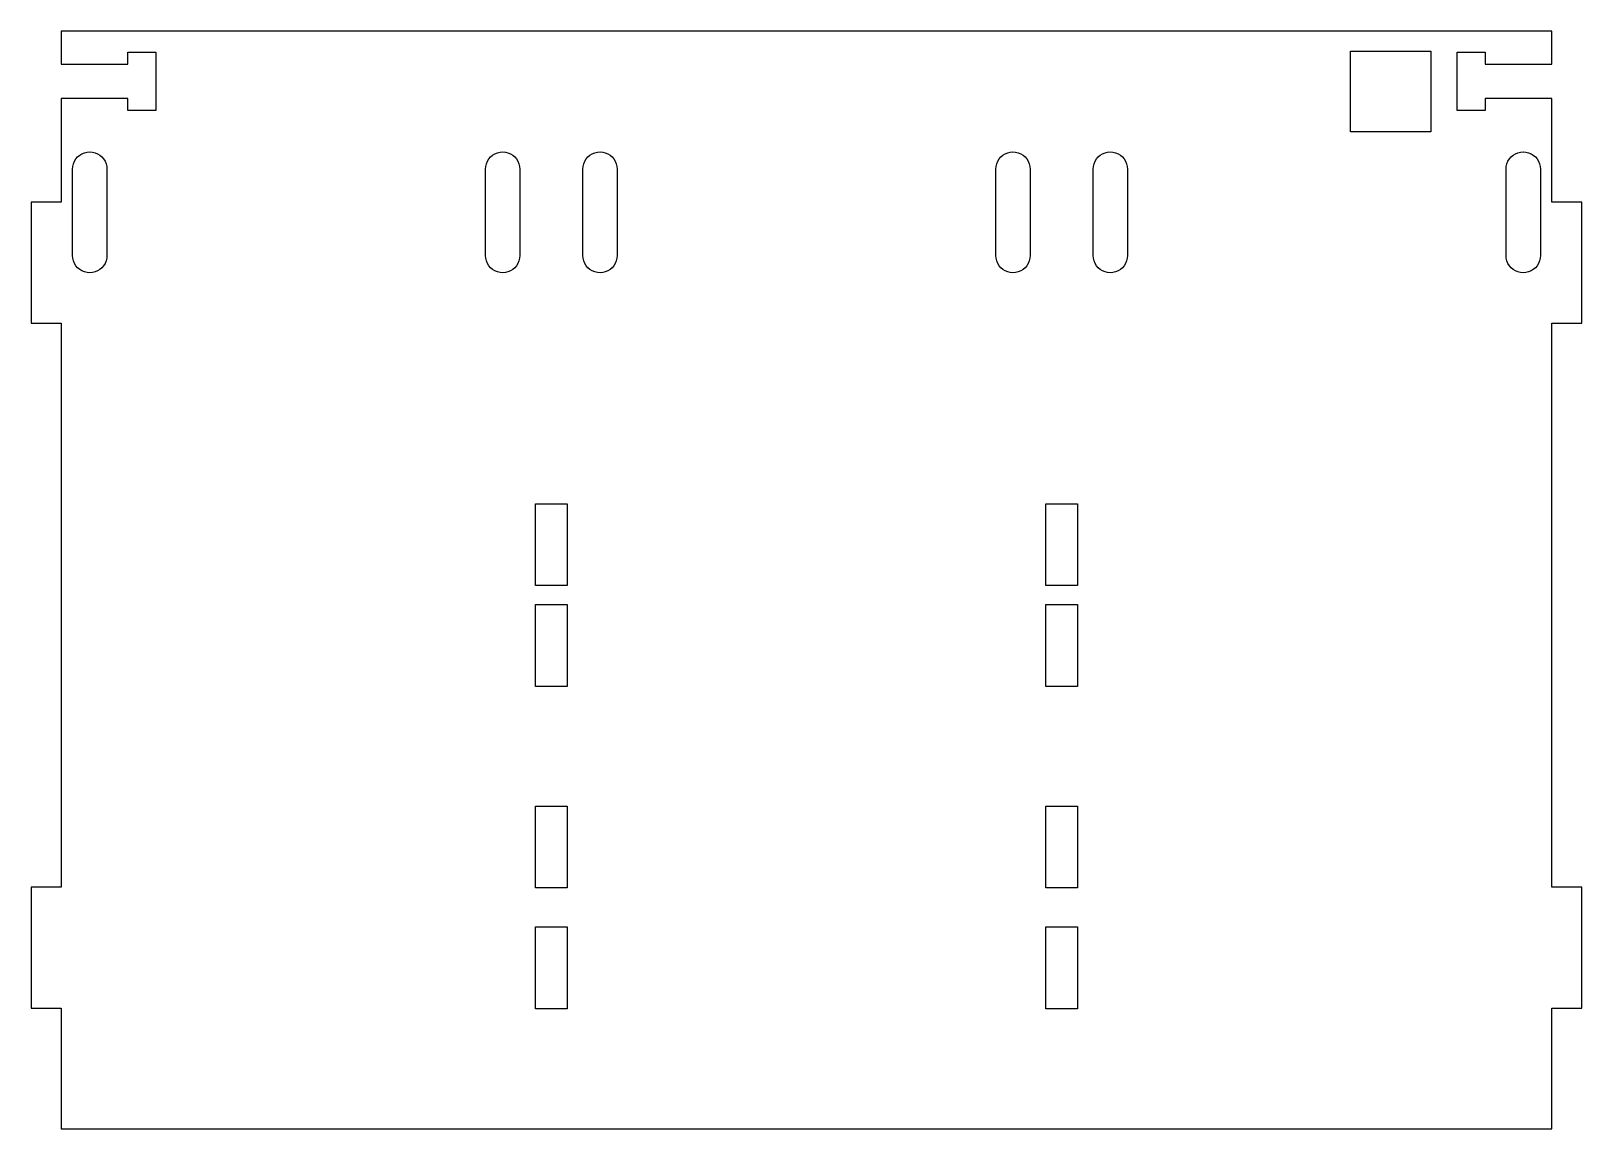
# Model space of a CAD drawing. Header units: metres. Extents: x 1 to 155, y 0 to 109.
import ezdxf

# ---------------------------------------------------------------- set-up
doc = ezdxf.new("R2010")
doc.units = ezdxf.units.M

msp = doc.modelspace()

# ---------------------------------------------------------------- linework, layer by layer
for p, q in [((152, 109), (4, 109)), ((4, 109), (4, 105.7)), ((152, 105.7), (152, 109)), ((10.6, 105.7), (10.6, 106.9)), ((10.6, 106.9), (13.4, 106.9)), ((13.4, 106.9), (13.4, 101.1)), ((132, 99), (132, 107)), ((132, 107), (140, 107)), ((140, 107), (140, 99)), ((142.6, 101.1), (142.6, 106.9)), ((142.6, 106.9), (145.4, 106.9)), ((145.4, 106.9), (145.4, 105.7)), ((4, 105.7), (10.6, 105.7)), ((145.4, 105.7), (152, 105.7)), ((10.6, 102.3), (4, 102.3)), ((4, 102.3), (4, 92)), ((10.6, 101.1), (10.6, 102.3)), ((152, 102.3), (145.4, 102.3)), ((145.4, 102.3), (145.4, 101.1)), ((152, 92), (152, 102.3)), ((13.4, 101.1), (10.6, 101.1)), ((145.4, 101.1), (142.6, 101.1)), ((140, 99), (132, 99)), ((5.13333, 95.3), (5.15427, 95.5659)), ((5.15427, 95.5659), (5.21654, 95.8253)), ((5.21654, 95.8253), (5.31862, 96.0718)), ((5.31862, 96.0718), (5.45801, 96.2992)), ((5.45801, 96.2992), (5.63126, 96.5021)), ((5.63126, 96.5021), (5.83411, 96.6753)), ((5.83411, 96.6753), (6.06155, 96.8147)), ((6.06155, 96.8147), (6.30801, 96.9168)), ((6.30801, 96.9168), (6.5674, 96.9791)), ((6.5674, 96.9791), (6.83333, 97)), ((6.83333, 97), (7.09926, 96.9791)), ((7.09926, 96.9791), (7.35864, 96.9168)), ((7.35864, 96.9168), (7.6051, 96.8147)), ((7.6051, 96.8147), (7.83255, 96.6753)), ((7.83255, 96.6753), (8.0354, 96.5021)), ((8.0354, 96.5021), (8.20865, 96.2992)), ((8.20865, 96.2992), (8.34804, 96.0718)), ((8.34804, 96.0718), (8.45012, 95.8253)), ((8.45012, 95.8253), (8.51239, 95.5659)), ((8.51239, 95.5659), (8.53333, 95.3)), ((46.1333, 95.3), (46.1543, 95.5659)), ((46.1543, 95.5659), (46.2165, 95.8253)), ((46.2165, 95.8253), (46.3186, 96.0718)), ((46.3186, 96.0718), (46.458, 96.2992)), ((46.458, 96.2992), (46.6313, 96.5021)), ((46.6313, 96.5021), (46.8341, 96.6753)), ((46.8341, 96.6753), (47.0616, 96.8147)), ((47.0616, 96.8147), (47.308, 96.9168)), ((47.308, 96.9168), (47.5674, 96.9791)), ((47.5674, 96.9791), (47.8333, 97)), ((47.8333, 97), (48.0993, 96.9791)), ((48.0993, 96.9791), (48.3586, 96.9168)), ((48.3586, 96.9168), (48.6051, 96.8147)), ((48.6051, 96.8147), (48.8326, 96.6753)), ((48.8326, 96.6753), (49.0354, 96.5021)), ((49.0354, 96.5021), (49.2086, 96.2992)), ((49.2086, 96.2992), (49.348, 96.0718)), ((49.348, 96.0718), (49.4501, 95.8253)), ((49.4501, 95.8253), (49.5124, 95.5659)), ((49.5124, 95.5659), (49.5333, 95.3)), ((55.8, 95.3), (55.8209, 95.5659)), ((55.8209, 95.5659), (55.8832, 95.8253)), ((55.8832, 95.8253), (55.9853, 96.0718)), ((55.9853, 96.0718), (56.1247, 96.2992)), ((56.1247, 96.2992), (56.2979, 96.5021)), ((56.2979, 96.5021), (56.5008, 96.6753)), ((56.5008, 96.6753), (56.7282, 96.8147)), ((56.7282, 96.8147), (56.9747, 96.9168)), ((56.9747, 96.9168), (57.2341, 96.9791)), ((57.2341, 96.9791), (57.5, 97)), ((57.5, 97), (57.7659, 96.9791)), ((57.7659, 96.9791), (58.0253, 96.9168)), ((58.0253, 96.9168), (58.2718, 96.8147)), ((58.2718, 96.8147), (58.4992, 96.6753)), ((58.4992, 96.6753), (58.7021, 96.5021)), ((58.7021, 96.5021), (58.8753, 96.2992)), ((58.8753, 96.2992), (59.0147, 96.0718)), ((59.0147, 96.0718), (59.1168, 95.8253)), ((59.1168, 95.8253), (59.1791, 95.5659)), ((59.1791, 95.5659), (59.2, 95.3)), ((96.8, 95.3), (96.8209, 95.5659)), ((96.8209, 95.5659), (96.8832, 95.8253)), ((96.8832, 95.8253), (96.9853, 96.0718)), ((96.9853, 96.0718), (97.1247, 96.2992)), ((97.1247, 96.2992), (97.2979, 96.5021)), ((97.2979, 96.5021), (97.5008, 96.6753)), ((97.5008, 96.6753), (97.7282, 96.8147)), ((97.7282, 96.8147), (97.9747, 96.9168)), ((97.9747, 96.9168), (98.2341, 96.9791)), ((98.2341, 96.9791), (98.5, 97)), ((98.5, 97), (98.7659, 96.9791)), ((98.7659, 96.9791), (99.0253, 96.9168)), ((99.0253, 96.9168), (99.2718, 96.8147)), ((99.2718, 96.8147), (99.4992, 96.6753)), ((99.4992, 96.6753), (99.7021, 96.5021)), ((99.7021, 96.5021), (99.8753, 96.2992)), ((99.8753, 96.2992), (100.015, 96.0718)), ((100.015, 96.0718), (100.117, 95.8253)), ((100.117, 95.8253), (100.179, 95.5659)), ((100.179, 95.5659), (100.2, 95.3)), ((106.467, 95.3), (106.488, 95.5659)), ((106.488, 95.5659), (106.55, 95.8253)), ((106.55, 95.8253), (106.652, 96.0718)), ((106.652, 96.0718), (106.791, 96.2992)), ((106.791, 96.2992), (106.965, 96.5021)), ((106.965, 96.5021), (107.167, 96.6753)), ((107.167, 96.6753), (107.395, 96.8147)), ((107.395, 96.8147), (107.641, 96.9168)), ((107.641, 96.9168), (107.901, 96.9791)), ((107.901, 96.9791), (108.167, 97)), ((108.167, 97), (108.433, 96.9791)), ((108.433, 96.9791), (108.692, 96.9168)), ((108.692, 96.9168), (108.938, 96.8147)), ((108.938, 96.8147), (109.166, 96.6753)), ((109.166, 96.6753), (109.369, 96.5021)), ((109.369, 96.5021), (109.542, 96.2992)), ((109.542, 96.2992), (109.681, 96.0718)), ((109.681, 96.0718), (109.783, 95.8253)), ((109.783, 95.8253), (109.846, 95.5659)), ((109.846, 95.5659), (109.867, 95.3)), ((147.467, 95.3), (147.488, 95.5659)), ((147.488, 95.5659), (147.55, 95.8253)), ((147.55, 95.8253), (147.652, 96.0718)), ((147.652, 96.0718), (147.791, 96.2992)), ((147.791, 96.2992), (147.965, 96.5021)), ((147.965, 96.5021), (148.167, 96.6753)), ((148.167, 96.6753), (148.395, 96.8147)), ((148.395, 96.8147), (148.641, 96.9168)), ((148.641, 96.9168), (148.901, 96.9791)), ((148.901, 96.9791), (149.167, 97)), ((149.167, 97), (149.433, 96.9791)), ((149.433, 96.9791), (149.692, 96.9168)), ((149.692, 96.9168), (149.938, 96.8147)), ((149.938, 96.8147), (150.166, 96.6753)), ((150.166, 96.6753), (150.369, 96.5021)), ((150.369, 96.5021), (150.542, 96.2992)), ((150.542, 96.2992), (150.681, 96.0718)), ((150.681, 96.0718), (150.783, 95.8253)), ((150.783, 95.8253), (150.846, 95.5659)), ((150.846, 95.5659), (150.867, 95.3)), ((5.13333, 86.7), (5.13333, 95.3)), ((8.53333, 95.3), (8.53333, 86.7)), ((46.1333, 86.7), (46.1333, 95.3)), ((49.5333, 95.3), (49.5333, 86.7)), ((55.8, 86.7), (55.8, 95.3)), ((59.2, 95.3), (59.2, 86.7)), ((96.8, 86.7), (96.8, 95.3)), ((100.2, 95.3), (100.2, 86.7)), ((106.467, 86.7), (106.467, 95.3)), ((109.867, 95.3), (109.867, 86.7)), ((147.467, 86.7), (147.467, 95.3)), ((150.867, 95.3), (150.867, 86.7)), ((4, 92), (1, 92)), ((1, 92), (1, 80)), ((155, 92), (152, 92)), ((155, 80), (155, 92)), ((5.15427, 86.4341), (5.13333, 86.7)), ((5.21654, 86.1747), (5.15427, 86.4341)), ((8.51239, 86.4341), (8.45012, 86.1747)), ((8.53333, 86.7), (8.51239, 86.4341)), ((46.1543, 86.4341), (46.1333, 86.7)), ((46.2165, 86.1747), (46.1543, 86.4341)), ((49.5124, 86.4341), (49.4501, 86.1747)), ((49.5333, 86.7), (49.5124, 86.4341)), ((55.8209, 86.4341), (55.8, 86.7)), ((55.8832, 86.1747), (55.8209, 86.4341)), ((59.1791, 86.4341), (59.1168, 86.1747)), ((59.2, 86.7), (59.1791, 86.4341)), ((96.8209, 86.4341), (96.8, 86.7)), ((96.8832, 86.1747), (96.8209, 86.4341)), ((100.179, 86.4341), (100.117, 86.1747)), ((100.2, 86.7), (100.179, 86.4341)), ((106.488, 86.4341), (106.467, 86.7)), ((106.55, 86.1747), (106.488, 86.4341)), ((109.846, 86.4341), (109.783, 86.1747)), ((109.867, 86.7), (109.846, 86.4341)), ((147.488, 86.4341), (147.467, 86.7)), ((147.55, 86.1747), (147.488, 86.4341)), ((150.846, 86.4341), (150.783, 86.1747)), ((150.867, 86.7), (150.846, 86.4341)), ((5.31862, 85.9282), (5.21654, 86.1747)), ((5.45801, 85.7008), (5.31862, 85.9282)), ((5.63126, 85.4979), (5.45801, 85.7008)), ((5.83411, 85.3247), (5.63126, 85.4979)), ((6.06155, 85.1853), (5.83411, 85.3247)), ((6.30801, 85.0832), (6.06155, 85.1853)), ((6.5674, 85.0209), (6.30801, 85.0832)), ((6.83333, 85), (6.5674, 85.0209)), ((7.09926, 85.0209), (6.83333, 85)), ((7.35864, 85.0832), (7.09926, 85.0209)), ((7.6051, 85.1853), (7.35864, 85.0832)), ((7.83255, 85.3247), (7.6051, 85.1853)), ((8.0354, 85.4979), (7.83255, 85.3247)), ((8.20865, 85.7008), (8.0354, 85.4979)), ((8.34804, 85.9282), (8.20865, 85.7008)), ((8.45012, 86.1747), (8.34804, 85.9282)), ((46.3186, 85.9282), (46.2165, 86.1747)), ((46.458, 85.7008), (46.3186, 85.9282)), ((46.6313, 85.4979), (46.458, 85.7008)), ((46.8341, 85.3247), (46.6313, 85.4979)), ((47.0616, 85.1853), (46.8341, 85.3247)), ((47.308, 85.0832), (47.0616, 85.1853)), ((47.5674, 85.0209), (47.308, 85.0832)), ((47.8333, 85), (47.5674, 85.0209)), ((48.0993, 85.0209), (47.8333, 85)), ((48.3586, 85.0832), (48.0993, 85.0209)), ((48.6051, 85.1853), (48.3586, 85.0832)), ((48.8326, 85.3247), (48.6051, 85.1853)), ((49.0354, 85.4979), (48.8326, 85.3247)), ((49.2086, 85.7008), (49.0354, 85.4979)), ((49.348, 85.9282), (49.2086, 85.7008)), ((49.4501, 86.1747), (49.348, 85.9282)), ((55.9853, 85.9282), (55.8832, 86.1747)), ((56.1247, 85.7008), (55.9853, 85.9282)), ((56.2979, 85.4979), (56.1247, 85.7008)), ((56.5008, 85.3247), (56.2979, 85.4979)), ((56.7282, 85.1853), (56.5008, 85.3247)), ((56.9747, 85.0832), (56.7282, 85.1853)), ((57.2341, 85.0209), (56.9747, 85.0832)), ((57.5, 85), (57.2341, 85.0209)), ((57.7659, 85.0209), (57.5, 85)), ((58.0253, 85.0832), (57.7659, 85.0209)), ((58.2718, 85.1853), (58.0253, 85.0832)), ((58.4992, 85.3247), (58.2718, 85.1853)), ((58.7021, 85.4979), (58.4992, 85.3247)), ((58.8753, 85.7008), (58.7021, 85.4979)), ((59.0147, 85.9282), (58.8753, 85.7008)), ((59.1168, 86.1747), (59.0147, 85.9282)), ((96.9853, 85.9282), (96.8832, 86.1747)), ((97.1247, 85.7008), (96.9853, 85.9282)), ((97.2979, 85.4979), (97.1247, 85.7008)), ((97.5008, 85.3247), (97.2979, 85.4979)), ((97.7282, 85.1853), (97.5008, 85.3247)), ((97.9747, 85.0832), (97.7282, 85.1853)), ((98.2341, 85.0209), (97.9747, 85.0832)), ((98.5, 85), (98.2341, 85.0209)), ((98.7659, 85.0209), (98.5, 85)), ((99.0253, 85.0832), (98.7659, 85.0209)), ((99.2718, 85.1853), (99.0253, 85.0832)), ((99.4992, 85.3247), (99.2718, 85.1853)), ((99.7021, 85.4979), (99.4992, 85.3247)), ((99.8753, 85.7008), (99.7021, 85.4979)), ((100.015, 85.9282), (99.8753, 85.7008)), ((100.117, 86.1747), (100.015, 85.9282)), ((106.652, 85.9282), (106.55, 86.1747)), ((106.791, 85.7008), (106.652, 85.9282)), ((106.965, 85.4979), (106.791, 85.7008)), ((107.167, 85.3247), (106.965, 85.4979)), ((107.395, 85.1853), (107.167, 85.3247)), ((107.641, 85.0832), (107.395, 85.1853)), ((107.901, 85.0209), (107.641, 85.0832)), ((108.167, 85), (107.901, 85.0209)), ((108.433, 85.0209), (108.167, 85)), ((108.692, 85.0832), (108.433, 85.0209)), ((108.938, 85.1853), (108.692, 85.0832)), ((109.166, 85.3247), (108.938, 85.1853)), ((109.369, 85.4979), (109.166, 85.3247)), ((109.542, 85.7008), (109.369, 85.4979)), ((109.681, 85.9282), (109.542, 85.7008)), ((109.783, 86.1747), (109.681, 85.9282)), ((147.652, 85.9282), (147.55, 86.1747)), ((147.791, 85.7008), (147.652, 85.9282)), ((147.965, 85.4979), (147.791, 85.7008)), ((148.167, 85.3247), (147.965, 85.4979)), ((148.395, 85.1853), (148.167, 85.3247)), ((148.641, 85.0832), (148.395, 85.1853)), ((148.901, 85.0209), (148.641, 85.0832)), ((149.167, 85), (148.901, 85.0209)), ((149.433, 85.0209), (149.167, 85)), ((149.692, 85.0832), (149.433, 85.0209)), ((149.938, 85.1853), (149.692, 85.0832)), ((150.166, 85.3247), (149.938, 85.1853)), ((150.369, 85.4979), (150.166, 85.3247)), ((150.542, 85.7008), (150.369, 85.4979)), ((150.681, 85.9282), (150.542, 85.7008)), ((150.783, 86.1747), (150.681, 85.9282)), ((1, 80), (4, 80)), ((4, 80), (4, 24)), ((152, 24), (152, 80)), ((152, 80), (155, 80)), ((51.1067, 53.94), (51.1067, 62.06)), ((51.1067, 62.06), (54.2267, 62.06)), ((54.2267, 62.06), (54.2267, 53.94)), ((101.773, 53.94), (101.773, 62.06)), ((101.773, 62.06), (104.893, 62.06)), ((104.893, 62.06), (104.893, 53.94)), ((54.2267, 53.94), (51.1067, 53.94)), ((104.893, 53.94), (101.773, 53.94)), ((51.1067, 43.94), (51.1067, 52.06)), ((51.1067, 52.06), (54.2267, 52.06)), ((54.2267, 52.06), (54.2267, 43.94)), ((101.773, 43.94), (101.773, 52.06)), ((101.773, 52.06), (104.893, 52.06)), ((104.893, 52.06), (104.893, 43.94)), ((54.2267, 43.94), (51.1067, 43.94)), ((104.893, 43.94), (101.773, 43.94)), ((51.1067, 23.94), (51.1067, 32.06)), ((51.1067, 32.06), (54.2267, 32.06)), ((54.2267, 32.06), (54.2267, 23.94)), ((101.773, 23.94), (101.773, 32.06)), ((101.773, 32.06), (104.893, 32.06)), ((104.893, 32.06), (104.893, 23.94)), ((4, 24), (1, 24)), ((1, 24), (1, 12)), ((54.2267, 23.94), (51.1067, 23.94)), ((104.893, 23.94), (101.773, 23.94)), ((155, 24), (152, 24)), ((155, 12), (155, 24)), ((51.1067, 11.94), (51.1067, 20.06)), ((51.1067, 20.06), (54.2267, 20.06)), ((54.2267, 20.06), (54.2267, 11.94)), ((101.773, 11.94), (101.773, 20.06)), ((101.773, 20.06), (104.893, 20.06)), ((104.893, 20.06), (104.893, 11.94)), ((1, 12), (4, 12)), ((4, 12), (4, 0)), ((54.2267, 11.94), (51.1067, 11.94)), ((104.893, 11.94), (101.773, 11.94)), ((152, 12), (155, 12)), ((152, 0), (152, 12)), ((4, 0), (152, 0))]:
    msp.add_line(p, q)

doc.saveas('drawing.dxf')
